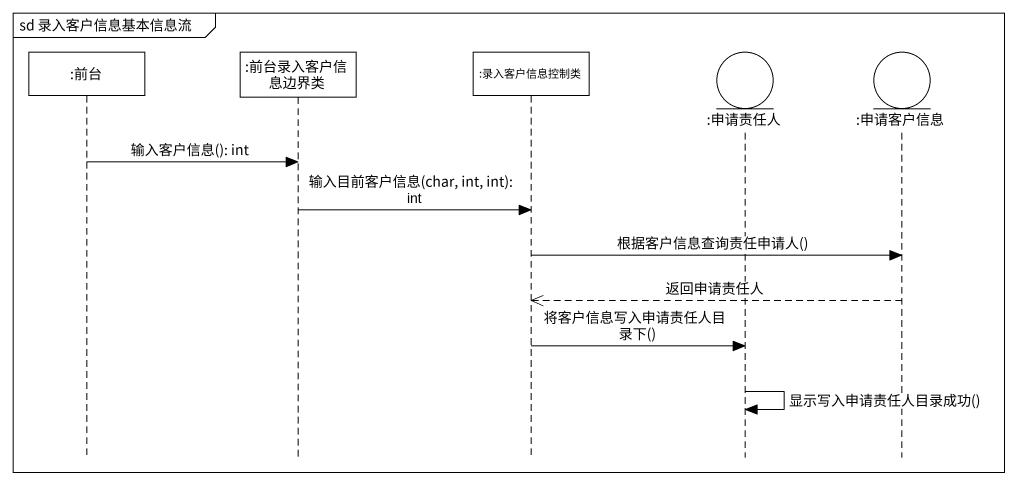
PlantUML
@startuml
mainframe sd 录入客户信息基本信息流
hide footbox
participant ":前台" as 前台
participant ":前台录入客户信息边界类" as 前台录入客户信息边界类
participant ":录入客户信息控制类" as 录入客户信息控制类
entity ":申请责任人" as 申请责任人
entity ":申请客户信息" as 申请客户信息

前台 -> 前台录入客户信息边界类 : 输入客户信息(): int
前台录入客户信息边界类 -> 录入客户信息控制类 : 输入目前客户信息(char, int, int): int
录入客户信息控制类 -> 申请客户信息 : 根据客户信息查询责任申请人()
申请客户信息 -->> 录入客户信息控制类 : 返回申请责任人
录入客户信息控制类 -> 申请责任人 : 将客户信息写入申请责任人目录下()
申请责任人 -> 申请责任人 : 显示写入申请责任人目录成功()
@enduml
